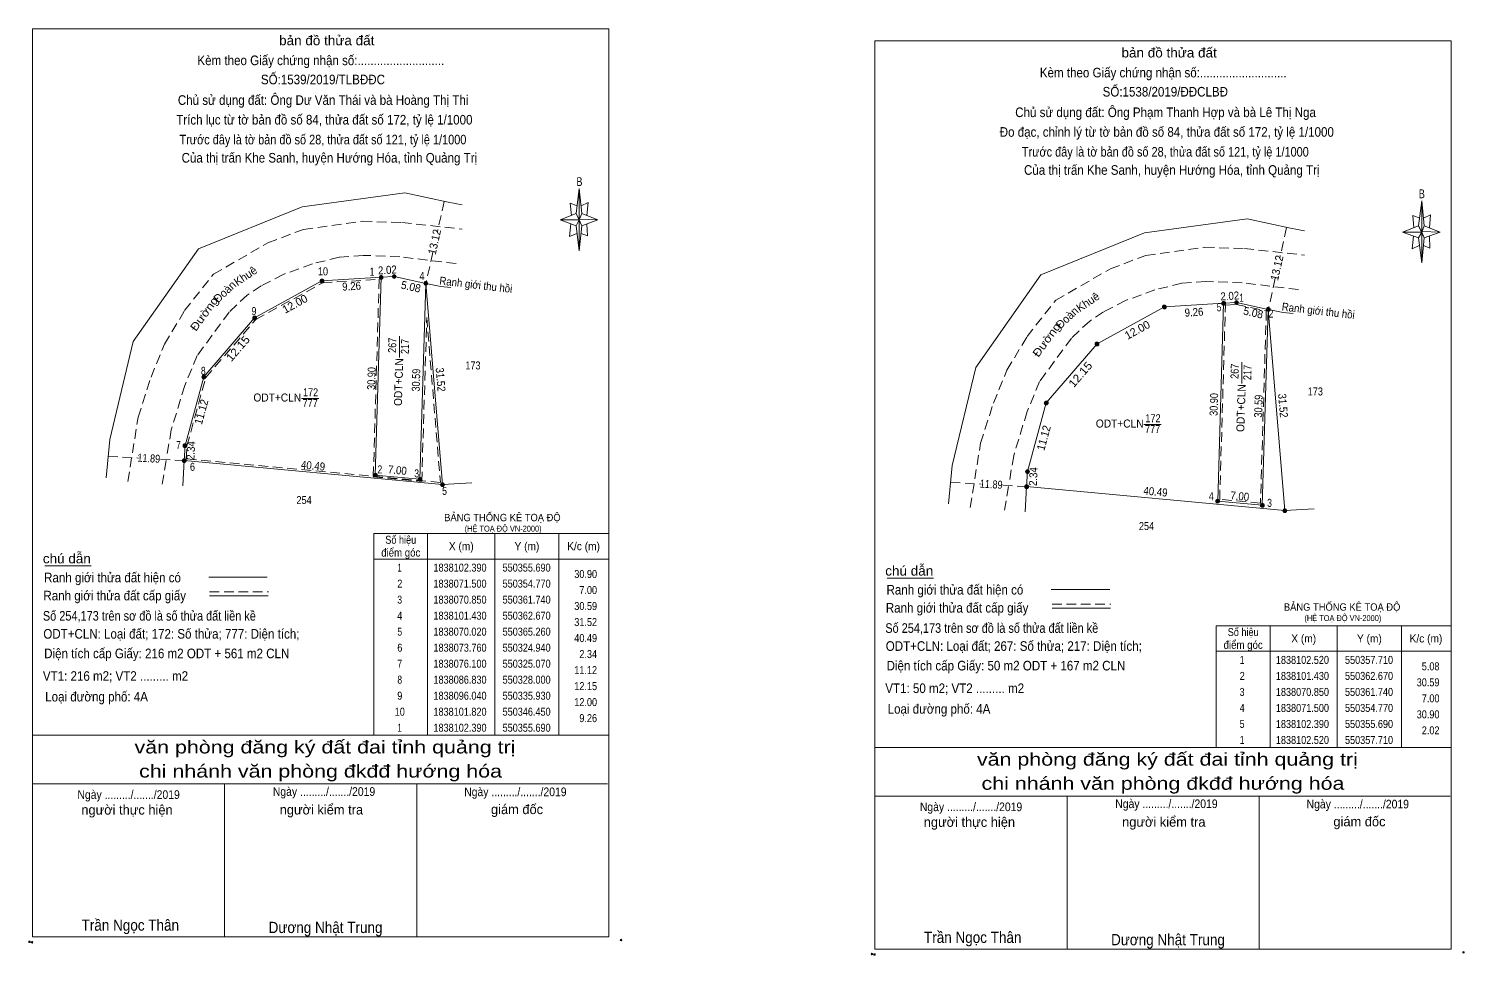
# Model space of a CAD drawing. Header units: metres. Extents: x 543288 to 552499, y 1822776 to 1839668.
# Drawn here: x 549741.4 to 549965.6, y 1837988.9 to 1838133.6 of the extents above; entities that cross this region are included whole.
import ezdxf
from ezdxf.enums import TextEntityAlignment as Align

# ---------------------------------------------------------------- set-up
doc = ezdxf.new("R2010")
doc.units = ezdxf.units.M
doc.header["$LTSCALE"] = 0.5
doc.header["$PDMODE"] = 32
doc.header["$PDSIZE"] = 0.25
doc.linetypes.add('MEDIUM_DASHED', pattern=[4.5, 3, -1.5])
for name, color, linetype, lineweight in [('1', 7, 'Continuous', 13), ('10', 7, 'Continuous', 13), ('17', 7, 'Continuous', 13), ('5', 7, 'Continuous', 13), ('6', 7, 'Continuous', 13), ('63', 7, 'Continuous', 13)]:
    doc.layers.add(name, color=color, linetype=linetype, lineweight=lineweight)

msp = doc.modelspace()

# ---------------------------------------------------------------- hatches: boundary and pattern name
at = {"layer": '10'}
for points in [[(549787.54, 1838094.23, 1), (549786.94, 1838094.23, 1)], [(549796.78, 1838094.8, 1), (549796.18, 1838094.8, 1)], [(549798.8, 1838094.93, 1), (549798.2, 1838094.93, 1)], [(549803.76, 1838093.84, 1), (549803.16, 1838093.84, 1)], [(549919.08, 1838090.17, 1), (549918.48, 1838090.17, 1)], [(549928.32, 1838090.74, 1), (549927.72, 1838090.74, 1)], [(549930.34, 1838090.87, 1), (549929.74, 1838090.87, 1)], [(549935.3, 1838089.78, 1), (549934.7, 1838089.78, 1)], [(549777.02, 1838088.45, 1), (549776.42, 1838088.45, 1)], [(549908.56, 1838084.39, 1), (549907.96, 1838084.39, 1)], [(549769.09, 1838079.24, 1), (549768.49, 1838079.24, 1)], [(549900.63, 1838075.18, 1), (549900.03, 1838075.18, 1)], [(549766.16, 1838068.51, 1), (549765.56, 1838068.51, 1)], [(549766.03, 1838066.17, 1), (549765.43, 1838066.17, 1)], [(549795.86, 1838063.91, 1), (549795.26, 1838063.91, 1)], [(549802.83, 1838063.26, 1), (549802.23, 1838063.26, 1)], [(549806.35, 1838062.43, 1), (549805.75, 1838062.43, 1)], [(549897.7, 1838064.45, 1), (549897.1, 1838064.45, 1)], [(549897.57, 1838062.11, 1), (549896.97, 1838062.11, 1)], [(549927.4, 1838059.85, 1), (549926.8, 1838059.85, 1)], [(549934.37, 1838059.2, 1), (549933.77, 1838059.2, 1)], [(549937.89, 1838058.37, 1), (549937.29, 1838058.37, 1)]]:
    msp.add_hatch(color=256, dxfattribs=at).paths.add_polyline_path(points)

# ---------------------------------------------------------------- linework, layer by layer
at = {"layer": '1'}
for p, q in [((549796.48, 1838094.8), (549795.56, 1838063.91)), ((549796.48, 1838094.8), (549798.5, 1838094.93)), ((549803.46, 1838093.84), (549802.53, 1838063.26)), ((549928.02, 1838090.74), (549927.1, 1838059.85)), ((549928.02, 1838090.74), (549930.04, 1838090.87)), ((549935, 1838089.78), (549934.07, 1838059.2))]:
    msp.add_line(p, q, dxfattribs=at)
at = {"layer": '1', "linetype": 'MEDIUM_DASHED'}
for points in [[(549796.17, 1838094.48), (549795.25, 1838063.64), (549802.82, 1838062.93), (549803.6, 1838088.51), (549805.72, 1838062.76), (549766.05, 1838066.44), (549766.16, 1838068.46), (549769.06, 1838079.1), (549776.91, 1838088.21), (549787.33, 1838093.93)], [(549930.02, 1838090.57), (549934.69, 1838089.54), (549933.78, 1838059.53), (549927.41, 1838060.12), (549928.31, 1838090.46)]]:
    msp.add_lwpolyline(points, close=True, dxfattribs=at)
at = {"layer": '1'}
for points in [[(549806.05, 1838062.43), (549803.46, 1838093.84), (549805.25, 1838093.44)], [(549937.59, 1838058.37), (549935, 1838089.78), (549936.79, 1838089.38)]]:
    msp.add_lwpolyline(points, dxfattribs=at)
msp.add_lwpolyline([(549928.02, 1838090.74), (549927.1, 1838059.85), (549934.07, 1838059.2), (549935, 1838089.78), (549937.59, 1838058.37), (549897.27, 1838062.11), (549897.4, 1838064.45), (549900.33, 1838075.18), (549908.26, 1838084.39), (549918.78, 1838090.17)], close=True, dxfattribs=at)
at = {"layer": '10'}
for p, q in [((549806.92, 1838106.51), (549809.13, 1838106.13)), ((549938.46, 1838102.45), (549940.67, 1838102.07)), ((549803.46, 1838093.84), (549798.5, 1838094.93)), ((549805.25, 1838093.44), (549805.77, 1838093.38)), ((549807.34, 1838093.2), (549805.77, 1838093.38)), ((549935, 1838089.78), (549930.04, 1838090.87)), ((549936.79, 1838089.38), (549937.31, 1838089.32)), ((549938.88, 1838089.14), (549937.31, 1838089.32)), ((549799.32, 1838085.63), (549799.32, 1838082.26)), ((549930.86, 1838081.57), (549930.86, 1838078.2)), ((549784.03, 1838075.86), (549786.75, 1838075.86)), ((549915.57, 1838071.8), (549918.29, 1838071.8)), ((549753.55, 1838063.48), (549754.11, 1838069.49)), ((549765.86, 1838068.51), (549765.73, 1838066.17)), ((549765.73, 1838066.17), (549765.51, 1838062.23)), ((549765.73, 1838066.17), (549806.05, 1838062.43)), ((549885.09, 1838059.42), (549885.65, 1838065.43)), ((549795.56, 1838063.91), (549802.53, 1838063.26)), ((549897.4, 1838064.45), (549897.27, 1838062.11)), ((549897.27, 1838062.11), (549897.05, 1838058.17)), ((549897.27, 1838062.11), (549937.59, 1838058.37)), ((549927.1, 1838059.85), (549934.07, 1838059.2))]:
    msp.add_line(p, q, dxfattribs=at)
at = {"layer": '10', "linetype": 'MEDIUM_DASHED'}
for p, q in [((549799.72, 1838103.34), (549809.11, 1838102.33)), ((549931.26, 1838099.28), (549940.65, 1838098.27)), ((549808.18, 1838096.94), (549799.38, 1838098)), ((549939.72, 1838092.88), (549930.92, 1838093.94)), ((549756.92, 1838062.93), (549758.53, 1838072.96)), ((549763.71, 1838071), (549763.01, 1838066.87)), ((549888.46, 1838058.87), (549890.07, 1838068.9)), ((549762.27, 1838062.47), (549763.01, 1838066.87)), ((549895.25, 1838066.94), (549894.55, 1838062.81)), ((549893.81, 1838058.41), (549894.55, 1838062.81))]:
    msp.add_line(p, q, dxfattribs=at)
at = {"layer": '10'}
for points in [[(549754.11, 1838069.49), (549757.78, 1838084.79), (549767.97, 1838099.26), (549784.12, 1838105.82), (549800.17, 1838107.98), (549806.92, 1838106.51)], [(549885.65, 1838065.43), (549889.32, 1838080.73), (549899.51, 1838095.2), (549915.66, 1838101.76), (549931.71, 1838103.92), (549938.46, 1838102.45)], [(549796.48, 1838094.8), (549787.24, 1838094.23), (549776.72, 1838088.45), (549768.79, 1838079.24), (549765.86, 1838068.51)], [(549928.02, 1838090.74), (549918.78, 1838090.17), (549908.26, 1838084.39), (549900.33, 1838075.18), (549897.4, 1838064.45)]]:
    msp.add_lwpolyline(points, dxfattribs=at)
at = {"layer": '10', "linetype": 'MEDIUM_DASHED'}
for points in [[(549758.53, 1838072.96), (549760.54, 1838079.21), (549762.66, 1838084.36), (549765.79, 1838089.6), (549770.28, 1838095.28), (549778.8, 1838100.19), (549784.34, 1838102.27), (549793.55, 1838103.56), (549799.72, 1838103.34)], [(549890.07, 1838068.9), (549892.08, 1838075.15), (549894.2, 1838080.3), (549897.33, 1838085.54), (549901.82, 1838091.22), (549910.34, 1838096.13), (549915.88, 1838098.21), (549925.09, 1838099.5), (549931.26, 1838099.28)], [(549799.38, 1838098), (549793.69, 1838098.22), (549789.94, 1838097.92), (549785.76, 1838096.91), (549781.19, 1838095.24), (549777.72, 1838093.47), (549775.57, 1838092.02), (549772.73, 1838089.37), (549767.76, 1838082.57), (549765.81, 1838077.9), (549763.71, 1838071)], [(549930.92, 1838093.94), (549925.23, 1838094.16), (549921.48, 1838093.86), (549917.3, 1838092.85), (549912.73, 1838091.18), (549909.26, 1838089.41), (549907.11, 1838087.96), (549904.27, 1838085.31), (549899.3, 1838078.51), (549897.35, 1838073.84), (549895.25, 1838066.94)]]:
    msp.add_lwpolyline(points, dxfattribs=at)
at = {"layer": '10'}
for centre in [(549787.24, 1838094.23), (549796.48, 1838094.8), (549798.5, 1838094.93), (549803.46, 1838093.84), (549918.78, 1838090.17), (549928.02, 1838090.74), (549930.04, 1838090.87), (549935, 1838089.78), (549776.72, 1838088.45), (549908.26, 1838084.39), (549768.79, 1838079.24), (549900.33, 1838075.18), (549765.86, 1838068.51), (549765.73, 1838066.17), (549795.56, 1838063.91), (549802.53, 1838063.26), (549806.05, 1838062.43), (549897.4, 1838064.45), (549897.27, 1838062.11), (549927.1, 1838059.85), (549934.07, 1838059.2), (549937.59, 1838058.37)]:
    msp.add_circle(centre, 0.3, dxfattribs=at)
at = {"layer": '17'}
for p, q in [((549743.96, 1838049.72), (549751.2, 1838049.72)), ((549875.5, 1838047.81), (549882.74, 1838047.81))]:
    msp.add_line(p, q, dxfattribs=at)
at = {"layer": '5'}
for p, q in [((549826.91, 1838104.75), (549827.41, 1838108.65)), ((549958.45, 1838102.84), (549958.95, 1838106.74)), ((549826.91, 1838102.85), (549824.41, 1838103.75)), ((549827.81, 1838104.75), (549830.31, 1838103.75)), ((549828.61, 1838103.15), (549828.71, 1838101.25)), ((549827.81, 1838102.85), (549827.41, 1838098.95)), ((549828.71, 1838101.25), (549827.71, 1838101.65)), ((549958.45, 1838100.94), (549955.95, 1838101.84)), ((549959.35, 1838100.94), (549958.95, 1838097.04)), ((549959.35, 1838102.84), (549961.85, 1838101.84)), ((549960.15, 1838101.24), (549960.25, 1838099.34)), ((549960.25, 1838099.34), (549959.25, 1838099.74)), ((549742.04, 1838023.31), (549832.04, 1838023.31)), ((549873.58, 1838021.4), (549963.58, 1838021.4)), ((549742.04, 1838015.71), (549831.84, 1838015.71)), ((549742.04, 1838015.71), (549831.84, 1838015.71)), ((549742.04, 1838015.71), (549831.84, 1838015.71)), ((549772.04, 1837991.81), (549772.04, 1838015.71)), ((549802.04, 1837991.81), (549802.04, 1838015.71)), ((549873.58, 1838013.8), (549963.38, 1838013.8)), ((549873.58, 1838013.8), (549963.38, 1838013.8)), ((549873.58, 1838013.8), (549963.38, 1838013.8)), ((549903.58, 1837989.9), (549903.58, 1838013.8)), ((549933.58, 1837989.9), (549933.58, 1838013.8))]:
    msp.add_line(p, q, dxfattribs=at)
for points in [[(549742.04, 1838133.61), (549832.04, 1838133.61), (549832.04, 1837991.81), (549742.04, 1837991.81)], [(549873.58, 1838131.7), (549963.58, 1838131.7), (549963.58, 1837989.9), (549873.58, 1837989.9)], [(549827.41, 1838108.65), (549827.81, 1838104.75), (549827.41, 1838103.75)], [(549958.95, 1838106.74), (549959.35, 1838102.84), (549958.95, 1838101.84)], [(549827.41, 1838103.75), (549824.41, 1838103.75), (549826.91, 1838104.75), (549827.81, 1838102.85), (549830.31, 1838103.75), (549827.41, 1838103.85)], [(549827.41, 1838103.75), (549827.41, 1838098.95), (549826.91, 1838102.85)], [(549958.95, 1838101.84), (549955.95, 1838101.84), (549958.45, 1838102.84), (549959.35, 1838100.94), (549961.85, 1838101.84), (549958.95, 1838101.94)], [(549958.95, 1838101.84), (549958.95, 1838097.04), (549958.45, 1838100.94)]]:
    msp.add_lwpolyline(points, close=True, dxfattribs=at)
for points in [[(549827.11, 1838105.95), (549826.01, 1838106.35), (549826.21, 1838104.45)], [(549827.71, 1838105.95), (549828.81, 1838106.45), (549828.61, 1838104.45)], [(549827.41, 1838103.75), (549826.91, 1838104.75), (549824.41, 1838103.75)], [(549826.11, 1838103.15), (549825.91, 1838101.15), (549827.01, 1838101.65)], [(549827.41, 1838103.75), (549827.81, 1838102.85), (549830.31, 1838103.75)], [(549958.65, 1838104.04), (549957.55, 1838104.44), (549957.75, 1838102.54)], [(549959.25, 1838104.04), (549960.35, 1838104.54), (549960.15, 1838102.54)], [(549958.95, 1838101.84), (549958.45, 1838102.84), (549955.95, 1838101.84)], [(549957.65, 1838101.24), (549957.45, 1838099.24), (549958.55, 1838099.74)], [(549958.95, 1838101.84), (549959.35, 1838100.94), (549961.85, 1838101.84)], [(549832.04, 1837991.81), (549742.04, 1837991.81), (549742.04, 1838015.71)], [(549963.58, 1837989.9), (549873.58, 1837989.9), (549873.58, 1838013.8)]]:
    msp.add_lwpolyline(points, dxfattribs=at)
for p in [(549741.57, 1837991.04), (549741.97, 1837990.97), (549873.11, 1837989.13), (549873.51, 1837989.06)]:
    msp.add_point(p, dxfattribs=at)
at = {"layer": '6'}
for p, q in [((549769.56, 1838047.98), (549778.7, 1838047.98)), ((549769.7, 1838045.05), (549778.84, 1838045.05)), ((549901.1, 1838046.07), (549910.24, 1838046.07)), ((549901.24, 1838043.14), (549910.38, 1838043.14))]:
    msp.add_line(p, q, dxfattribs=at)
at = {"layer": '6', "linetype": 'MEDIUM_DASHED'}
for p, q in [((549769.7, 1838045.67), (549778.9, 1838045.67)), ((549901.24, 1838043.76), (549910.44, 1838043.76))]:
    msp.add_line(p, q, dxfattribs=at)
at = {"layer": '6'}
for p in [(549833.94, 1837991.31), (549965.48, 1837989.4)]:
    msp.add_point(p, dxfattribs=at)
at = {"layer": '63', "linetype": 'MEDIUM_DASHED'}
for p, q in [((549806.32, 1838106.64), (549805.25, 1838101.85)), ((549937.86, 1838102.58), (549936.79, 1838097.79)), ((549804.55, 1838098.7), (549803.46, 1838093.84)), ((549936.09, 1838094.64), (549935, 1838089.78)), ((549753.86, 1838066.83), (549758.61, 1838066.57)), ((549762.02, 1838066.38), (549765.73, 1838066.17)), ((549885.4, 1838062.77), (549890.15, 1838062.51)), ((549893.56, 1838062.32), (549897.27, 1838062.11))]:
    msp.add_line(p, q, dxfattribs=at)
at = {"layer": '63'}
for p, q in [((549806.05, 1838062.43), (549810.65, 1838062.69)), ((549937.59, 1838058.37), (549942.19, 1838058.63)), ((549803.74, 1838054.81), (549803.74, 1838023.31)), ((549814.24, 1838054.81), (549814.24, 1838023.31)), ((549824.24, 1838054.81), (549824.24, 1838023.31)), ((549795.34, 1838050.81), (549832.04, 1838050.81)), ((549935.28, 1838040.4), (549935.28, 1838021.4)), ((549945.78, 1838040.4), (549945.78, 1838021.4)), ((549955.78, 1838040.4), (549955.78, 1838021.4)), ((549926.88, 1838036.4), (549963.58, 1838036.4))]:
    msp.add_line(p, q, dxfattribs=at)
for points in [[(549795.34, 1838054.81), (549832.04, 1838054.81), (549832.04, 1838023.31), (549795.34, 1838023.31)], [(549926.88, 1838040.4), (549963.58, 1838040.4), (549963.58, 1838021.4), (549926.88, 1838021.4)]]:
    msp.add_lwpolyline(points, close=True, dxfattribs=at)

# ---------------------------------------------------------------- texts
at = {"layer": '1'}
for s, width, p in [('173', 0.85, (549810.805, 1838080.41)), ('ODT+CLN', 0.95, (549780.26, 1838075.4)), ('172', 0.85, (549785.455, 1838076.22)), ('173', 0.85, (549942.345, 1838076.35)), ('777', 0.85, (549785.395, 1838074.53)), ('ODT+CLN', 0.95, (549911.8, 1838071.34)), ('777', 0.85, (549916.935, 1838070.47)), ('172', 0.85, (549916.995, 1838072.16)), ('254', 0.85, (549784.44, 1838059.39)), ('254', 0.85, (549915.98, 1838055.33))]:
    msp.add_text(s, height=1.25, dxfattribs=dict(at, width=width)).set_placement(p, align=Align.CENTER)
for s, height, width, p in [('BẢNG THỐNG KÊ TOẠ ĐỘ ', 1.15, 0.95, (549806.32, 1838056.71)), ('(HỆ TOẠ ĐỘ VN-2000)', 0.93, 0.9, (549809.52, 1838055.09)), ('BẢNG THỐNG KÊ TOẠ ĐỘ ', 1.15, 0.95, (549937.44, 1838042.74)), ('(HỆ TOẠ ĐỘ VN-2000)', 0.93, 0.9, (549940.64, 1838041.12))]:
    msp.add_text(s, height=height, dxfattribs=dict(at, width=width)).set_placement(p)
at = {"layer": '10'}
for s, width, p in [(' 10', 0.85, (549788.18, 1838095.1)), (' 1', 0.75, (549795.4, 1838095.04)), (' 4', 0.85, (549803.25, 1838094.37)), (' 1', 0.75, (549931.17, 1838090.98)), (' 9', 0.85, (549777.01, 1838088.89)), (' 5', 0.8, (549927.68, 1838089.49)), (' 2', 0.85, (549935.8, 1838088.49)), (' 8', 0.8, (549769.08, 1838079.57)), (' 7', 0.8, (549765.2, 1838067.98)), (' 6', 0.85, (549767.41, 1838064.58)), (' 2', 0.85, (549796.67, 1838064.17)), (' 3', 0.8, (549802.4, 1838063.55)), (' 5', 0.8, (549806.75, 1838060.82)), (' 4', 0.85, (549926.49, 1838059.99)), (' 3', 0.8, (549935.57, 1838058.95))]:
    msp.add_text(s, height=1.25, dxfattribs=dict(at, width=width)).set_placement(p, align=Align.RIGHT)
at = {"layer": '5'}
for s, height, width, p in [('bản đồ thửa đất', 1.5, 1.05, (549787.98, 1838131.03)), ('bản đồ thửa đất', 1.5, 1.05, (549919.52, 1838129.12)), ('Kèm theo Giấy chứng nhận số:...........................', 1.5, 0.9, (549787.06, 1838127.92)), ('SỐ:1539/2019/TLBĐĐC', 1.5, 0.9, (549787.385, 1838124.93)), ('Kèm theo Giấy chứng nhận số:...........................', 1.5, 0.9, (549918.6, 1838126.01)), ('Chủ sử dụng đất: Ông Dư Văn Thái và bà Hoàng Thị Thi', 1.5, 0.9, (549787.415, 1838121.72)), ('SỐ:1538/2019/ĐĐCLBĐ', 1.5, 0.9, (549918.92, 1838123.02)), ('Chủ sử dụng đất: Ông Phạm Thanh Hợp và bà Lê Thị Nga', 1.5, 0.9, (549918.96, 1838119.81)), ('Trích lục từ tờ bản đồ số 84, thửa đất số 172, tỷ lệ 1/1000 ', 1.5, 0.9, (549787.86, 1838118.65)), ('Trước đây là tờ bản đồ số 28, thửa đất số 121, tỷ lệ 1/1000 ', 1.5, 0.85, (549787.62, 1838115.55)), ('Đo đạc, chỉnh lý từ tờ bản đồ số 84, thửa đất số 172, tỷ lệ 1/1000 ', 1.5, 0.9, (549919.405, 1838116.74)), ('Của thị trấn Khe Sanh, huyện Hướng Hóa, tỉnh Quảng Trị', 1.5, 0.9, (549788.39, 1838112.71)), ('Trước đây là tờ bản đồ số 28, thửa đất số 121, tỷ lệ 1/1000 ', 1.5, 0.85, (549919.16, 1838113.64)), ('Của thị trấn Khe Sanh, huyện Hướng Hóa, tỉnh Quảng Trị', 1.5, 0.9, (549919.93, 1838110.8)), ('B', 1.378, 0.75, (549827.44, 1838109.05)), ('B', 1.378, 0.75, (549958.98, 1838107.14)), ('văn phòng đăng ký đất đai tỉnh quảng trị', 2, 1.25, (549787.705, 1838020.45)), ('văn phòng đăng ký đất đai tỉnh quảng trị', 2, 1.25, (549919.245, 1838018.54)), ('chi nhánh văn phòng đkđđ hướng hóa', 2, 1.25, (549787.015, 1838016.69)), ('chi nhánh văn phòng đkđđ hướng hóa', 2, 1.25, (549918.555, 1838014.78)), ('Ngày ........./......./2019', 1.35, 0.9, (549757.045, 1838013.35)), ('Ngày ........./......./2019', 1.35, 0.9, (549787.555, 1838013.83)), ('Ngày ........./......./2019', 1.35, 0.9, (549817.435, 1838013.78)), ('Ngày ........./......./2019', 1.35, 0.9, (549888.585, 1838011.44)), ('Ngày ........./......./2019', 1.35, 0.9, (549919.095, 1838011.92)), ('Ngày ........./......./2019', 1.35, 0.9, (549948.975, 1838011.87)), ('Trần Ngọc Thân', 1.75, 0.9, (549757.31, 1837992.77)), ('Dương Nhật Trung', 1.75, 0.9, (549787.8, 1837992.41)), ('Trần Ngọc Thân', 1.75, 0.9, (549888.85, 1837990.86)), ('Dương Nhật Trung', 1.75, 0.9, (549919.34, 1837990.5))]:
    msp.add_text(s, height=height, dxfattribs=dict(at, width=width)).set_placement(p, align=Align.CENTER)
for s, p in [('người thực hiện', (549756.79, 1838010.9)), ('người kiểm tra', (549787.145, 1838010.92)), ('giám đốc', (549817.695, 1838010.98)), ('người thực hiện', (549888.33, 1838008.99)), ('người kiểm tra', (549918.685, 1838009.01)), ('giám đốc', (549949.235, 1838009.07))]:
    msp.add_text(s, height=1.5, dxfattribs=at).set_placement(p, align=Align.CENTER)
at = {"layer": '6'}
for s, width, p in [('chú dẫn', 1.05, (549743.65, 1838050.13)), ('chú dẫn', 1.05, (549875.19, 1838048.22)), ('Ranh giới thửa đất hiện có ', 0.9, (549743.85, 1838047.17)), ('Ranh giới thửa đất cấp giấy', 0.9, (549743.74, 1838044.35)), ('Ranh giới thửa đất hiện có ', 0.9, (549875.39, 1838045.26)), ('Số 254,173 trên sơ đồ là số thửa đất liền kề', 0.85, (549743.66, 1838041.19)), ('Ranh giới thửa đất cấp giấy', 0.9, (549875.28, 1838042.44)), ('Số 254,173 trên sơ đồ là số thửa đất liền kề', 0.85, (549875.2, 1838039.28)), ('ODT+CLN: Loại đất; 172: Số thửa; 777: Diện tích;', 0.9, (549743.73, 1838038.38)), ('ODT+CLN: Loại đất; 267: Số thửa; 217: Diện tích;', 0.9, (549875.27, 1838036.47)), ('Diện tích cấp Giấy: 216 m2 ODT + 561 m2 CLN', 0.9, (549743.86, 1838035.32)), ('Diện tích cấp Giấy: 50 m2 ODT + 167 m2 CLN', 0.9, (549875.4, 1838033.41)), ('VT1: 216 m2; VT2 ......... m2', 0.9, (549743.66, 1838031.79)), ('VT1: 50 m2; VT2 ......... m2', 0.9, (549875.2, 1838029.88)), ('Loại đường phố: 4A', 0.9, (549744.02, 1838028.57)), ('Loại đường phố: 4A', 0.9, (549875.56, 1838026.66))]:
    msp.add_text(s, height=1.5, dxfattribs=dict(at, width=width)).set_placement(p)
at = {"layer": '63'}
for s, rotation, width, p in [('13.12', 77.405, 0.95, (549805.4154, 1838100.1937)), ('2.02', 3.682, 0.9, (549797.4899, 1838095.3227)), ('13.12', 77.405, 0.95, (549936.9554, 1838096.1337)), ('9.26', 3.53, 0.9, (549791.8965, 1838092.7886)), ('5.08', 347.606, 0.95, (549800.9909, 1838092.7246)), ('Ranh giới thu hồi', 353.372, 0.9, (549811.1979, 1838093.0132)), ('2.02', 3.682, 0.9, (549929.0299, 1838091.2627)), ('Đường', 53.838, 1.15, (549769.345, 1838088.7212)), ('9.26', 3.53, 0.9, (549923.4365, 1838088.7286)), ('5.08', 347.606, 0.95, (549932.5309, 1838088.6646)), ('Ranh giới thu hồi', 353.372, 0.9, (549942.7379, 1838088.9532)), ('Đường', 53.838, 1.15, (549900.885, 1838084.6612)), ('12.15', 49.271, 1.1, (549774.5873, 1838083.2722)), ('267', 88.294, 0.85, (549798.8355, 1838084.1614)), ('217', 88.294, 0.85, (549800.8255, 1838083.9714)), ('30.90', 88.294, 0.85, (549795.5845, 1838078.9814)), ('ODT+CLN', 88.294, 0.95, (549799.8207, 1838078.4164)), ('31.52', 274.714, 0.9, (549805.1428, 1838078.7764)), ('12.15', 49.271, 1.1, (549906.1273, 1838079.2122)), ('267', 88.294, 0.85, (549930.3755, 1838080.1014)), ('217', 88.294, 0.85, (549932.3655, 1838079.9114)), ('30.59', 88.258, 0.85, (549802.5454, 1838078.721)), ('30.90', 88.294, 0.85, (549927.1245, 1838074.9214)), ('ODT+CLN', 88.294, 0.95, (549931.3607, 1838074.3564)), ('30.59', 88.258, 0.85, (549934.0854, 1838074.661)), ('31.52', 274.714, 0.9, (549936.6828, 1838074.7164)), ('11.12', 74.727, 0.95, (549769.0017, 1838073.6204)), ('11.12', 74.727, 0.95, (549900.5417, 1838069.5604)), ('11.89', 356.817, 0.85, (549760.1653, 1838065.918)), ('2.34', 86.82, 0.9, (549767.3897, 1838067.7053)), ('40.49', 354.701, 0.9, (549785.7923, 1838064.7682)), ('7.00', 354.672, 0.9, (549798.957, 1838064.0641)), ('2.34', 86.82, 0.9, (549898.9297, 1838063.6453)), ('11.89', 356.817, 0.85, (549891.7053, 1838061.858)), ('40.49', 354.701, 0.9, (549917.3323, 1838060.7082)), ('7.00', 354.672, 0.9, (549930.497, 1838060.0041))]:
    msp.add_text(s, height=1.25, rotation=rotation, dxfattribs=dict(at, width=width)).set_placement(p, align=Align.CENTER)
for s, rotation, p in [('Khuê', 33.996, (549775.6405, 1838094.4843)), ('Đoàn ', 43.018, (549772.6537, 1838092.2524)), ('12.00', 28.786, (549783.314, 1838090.0906)), ('Khuê', 33.996, (549907.1805, 1838090.4243)), ('Đoàn ', 43.018, (549904.1937, 1838088.1923)), ('12.00', 28.786, (549914.854, 1838086.0306))]:
    msp.add_text(s, height=1.25, rotation=rotation, dxfattribs=at).set_placement(p, align=Align.CENTER)
for s, width, p in [('Số hiệu', 0.85, (549799.54, 1838053.19)), ('điểm góc', 0.9, (549799.54, 1838051.19)), ('X (m)', 0.95, (549808.99, 1838052.19)), ('Y (m)', 0.95, (549819.245, 1838052.19)), ('K/c (m)', 0.95, (549828.085, 1838052.19)), (' 1', 0.75, (549799.19, 1838048.84)), ('1838102.390', 0.85, (549808.79, 1838048.84)), ('550355.690', 0.85, (549819.19, 1838048.84)), (' 2', 0.85, (549799.195, 1838046.34)), ('1838071.500', 0.85, (549808.79, 1838046.34)), ('550354.770', 0.85, (549819.19, 1838046.34)), (' 3', 0.8, (549799.185, 1838043.84)), ('1838070.850', 0.85, (549808.79, 1838043.84)), ('550361.740', 0.85, (549819.19, 1838043.84)), (' 4', 0.85, (549799.19, 1838041.34)), ('1838101.430', 0.85, (549808.79, 1838041.34)), ('550362.670', 0.85, (549819.19, 1838041.34)), (' 5', 0.8, (549799.195, 1838038.84)), ('1838070.020', 0.85, (549808.79, 1838038.84)), ('550365.260', 0.85, (549819.19, 1838038.84)), ('điểm góc', 0.9, (549931.08, 1838036.78)), ('Số hiệu', 0.85, (549931.08, 1838038.78)), ('X (m)', 0.95, (549940.53, 1838037.78)), ('Y (m)', 0.95, (549950.785, 1838037.78)), ('K/c (m)', 0.95, (549959.625, 1838037.78)), (' 6', 0.85, (549799.195, 1838036.34)), ('1838073.760', 0.85, (549808.79, 1838036.34)), ('550324.940', 0.85, (549819.19, 1838036.34)), (' 7', 0.8, (549799.195, 1838033.84)), ('1838076.100', 0.85, (549808.79, 1838033.84)), ('550325.070', 0.85, (549819.19, 1838033.84)), (' 1', 0.75, (549930.73, 1838034.43)), ('1838102.520', 0.85, (549940.33, 1838034.43)), ('550357.710', 0.85, (549950.73, 1838034.43)), (' 8', 0.8, (549799.195, 1838031.34)), ('1838086.830', 0.85, (549808.79, 1838031.34)), ('550328.000', 0.85, (549819.19, 1838031.34)), (' 2', 0.85, (549930.735, 1838031.93)), ('1838101.430', 0.85, (549940.33, 1838031.93)), ('550362.670', 0.85, (549950.73, 1838031.93)), (' 9', 0.85, (549799.19, 1838028.84)), ('1838096.040', 0.85, (549808.79, 1838028.84)), ('550335.930', 0.85, (549819.19, 1838028.84)), (' 3', 0.8, (549930.725, 1838029.43)), ('1838070.850', 0.85, (549940.33, 1838029.43)), ('550361.740', 0.85, (549950.73, 1838029.43)), (' 10', 0.85, (549799.19, 1838026.34)), ('1838101.820', 0.85, (549808.79, 1838026.34)), ('550346.450', 0.85, (549819.19, 1838026.34)), (' 4', 0.85, (549930.73, 1838026.93)), ('1838071.500', 0.85, (549940.33, 1838026.93)), ('550354.770', 0.85, (549950.73, 1838026.93)), (' 1', 0.75, (549799.19, 1838023.84)), ('1838102.390', 0.85, (549808.79, 1838023.84)), ('550355.690', 0.85, (549819.19, 1838023.84)), (' 5', 0.8, (549930.735, 1838024.43)), ('1838102.390', 0.85, (549940.33, 1838024.43)), ('550355.690', 0.85, (549950.73, 1838024.43)), (' 1', 0.75, (549930.73, 1838021.93)), ('1838102.520', 0.85, (549940.33, 1838021.93)), ('550357.710', 0.85, (549950.73, 1838021.93))]:
    msp.add_text(s, height=1.25, dxfattribs=dict(at, width=width)).set_placement(p, align=Align.CENTER)
at = {"layer": '63', "width": 0.85}
for s, p in [('30.90', (549830.19, 1838047.84)), ('7.00', (549830.19, 1838045.34)), ('30.59', (549830.19, 1838042.84)), ('31.52', (549830.19, 1838040.34)), ('40.49', (549830.19, 1838037.84)), ('2.34', (549830.19, 1838035.34)), ('11.12', (549830.19, 1838032.84)), ('5.08', (549961.73, 1838033.43)), ('12.15', (549830.19, 1838030.34)), ('30.59', (549961.73, 1838030.93)), ('12.00', (549830.19, 1838027.84)), ('7.00', (549961.73, 1838028.43)), ('30.90', (549961.73, 1838025.93)), ('9.26', (549830.19, 1838025.34)), ('2.02', (549961.73, 1838023.43))]:
    msp.add_text(s, height=1.25, dxfattribs=at).set_placement(p, align=Align.RIGHT)

doc.saveas('drawing.dxf')
